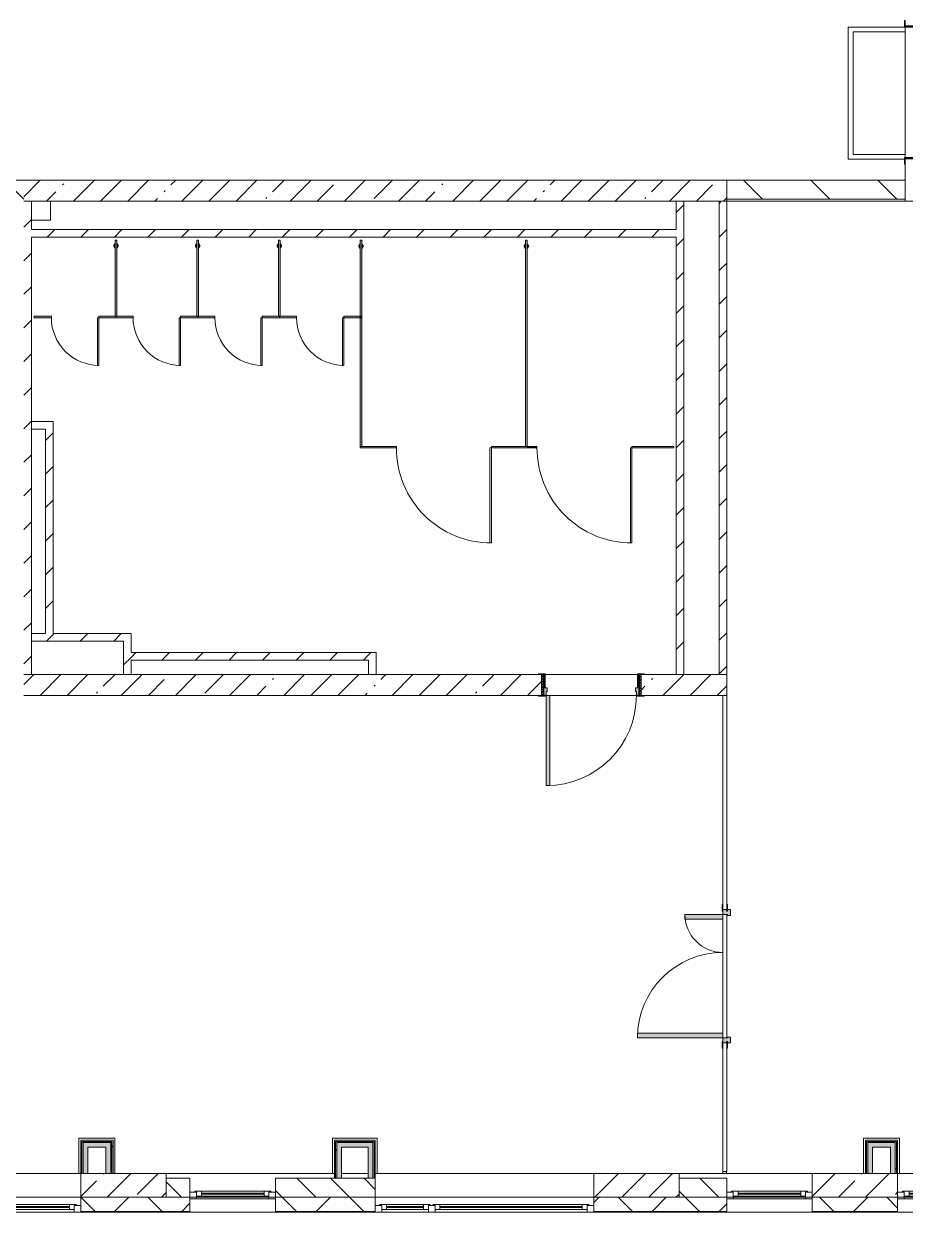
# Model space of a CAD drawing. Header units: millimetres. Extents: x -3238 to 193830, y -8553 to 29000.
# Drawn here: x 170887 to 180167, y -258 to 12246 of the extents above; entities that cross this region are included whole.
import ezdxf

# ---------------------------------------------------------------- set-up
doc = ezdxf.new("R2010")
doc.units = ezdxf.units.MM
for name, color, linetype, lineweight, true_color in [('A-DOOR-2', 7, 'Continuous', 5, 0xaaaaaa), ('A-DOOR-3', 7, 'Continuous', 5, 0xe2e2e2), ('A-DOOR-FRAM-2', 7, 'Continuous', 5, 0xe2e2e2), ('A-DOOR-FRAM-3', 7, 'Continuous', 5, 0xaaaaaa), ('A-FLOR-3', 7, 'Continuous', 5, 0xaaaaaa), ('A-GENM-6', 7, 'Continuous', 5, 0xe2ddcd), ('I-WALL-4', 7, 'Continuous', 5, 0xe7e7e7), ('I-WALL-5', 7, 'Continuous', 9, 0xe7e7e7)]:
    doc.layers.add(name, color=color, linetype=linetype, lineweight=lineweight, true_color=true_color)
for name, color, linetype, lineweight in [('A-DOOR-5', 7, 'Continuous', 5), ('A-GENM-5', 7, 'Continuous', 5), ('A-GLAZ-2', 7, 'Continuous', 5), ('A-WALL', 7, 'Continuous', 9), ('A-WALL-3', 7, 'Continuous', 5), ('I-WALL-6', 7, 'Continuous', 5), ('S-COLS-3', 7, 'Continuous', 5)]:
    doc.layers.add(name, color=color, linetype=linetype, lineweight=lineweight)
pattern_1 = [(45, (58957.15, 0), (-176.7767, 176.7767), [])]
pattern_2 = [(45, (58957.15, 0), (-285.1231, 285.1231), []), (45, (59242.27, 0), (-285.1231, 285.1231), [504.031, -100.806, 16.764, -84.042])]
pattern_3 = [(45, (58957.15, 0), (-530.33, 530.33), []), (135, (58957.15, 0), (-530.33, -530.33), [])]

# ---------------------------------------------------------------- blocks, each defined once
blk = doc.blocks.new('120_Окно_СКБ_1Ст - 120_Окно_СКБ_1Ст 900х2500_h_ с форточкой-22876038-2_3_1_птичка')
at = {"layer": 'A-GLAZ-2'}
for p, q in [((-450, -127), (-450, -57)), ((-450, -57), (-380, -57)), ((450, -57), (-450, -57)), ((-380, -57), (-380, -127)), ((380, -87), (-380, -87)), ((-380, -87), (-380, -127)), ((-330, -137), (-330, -87)), ((-330, -107), (330, -107)), ((330, -117), (-330, -117)), ((330, -137), (330, -87)), ((380, -127), (380, -57)), ((380, -57), (450, -57)), ((380, -127), (380, -87)), ((450, -57), (450, -127)), ((-380, -127), (-450, -127)), ((-450, -127), (-400, -127)), ((-380, -127), (-400, -127)), ((-400, -127), (-400, -137)), ((-400, -137), (400, -137)), ((400, -137), (-400, -137)), ((450, -127), (380, -127)), ((400, -127), (380, -127)), ((400, -127), (450, -127)), ((400, -137), (400, -127))]:
    blk.add_line(p, q, dxfattribs=at)
blk = doc.blocks.new('110_Дверь_СКБ_2Ст - Д-1_л_Лестничная клетка EIS60 2-32142534-2_3_1_птичка')
at = {"layer": 'A-DOOR-3'}
for points in [[(662, 110), (662, 1010), (612, 1010), (612, 110)], [(-588, 510), (-638, 510), (-638, 110), (-588, 110), (-588, 488)], [(712, 30), (698, 30), (698, -110), (712, -110), (712, -32)]]:
    blk.add_hatch(color=256, dxfattribs=at).paths.add_polyline_path(points)
h = blk.add_hatch(color=256, dxfattribs=at)
h.paths.add_polyline_path([(712, 110), (662, 110), (662, 60), (652, 60), (652, 30), (712, 30)])
h.paths.add_polyline_path([(-628, 30), (-628, 60), (-638, 60), (-638, 110), (-688, 110), (-688, 30)])
at = {"layer": 'A-DOOR-FRAM-2'}
for points in [[(-672, 110), (-672, 118), (-743, 118), (-743, 110)], [(-672, 30), (-688, 30), (-688, -110), (-672, -110)], [(768, 110), (768, 118), (698, 118), (698, 110)], [(-672, -110), (-743, -110), (-743, -118), (-672, -118)], [(768, -118), (768, -110), (698, -110), (698, -118)]]:
    blk.add_hatch(color=256, dxfattribs=at).paths.add_polyline_path(points)
at = {"layer": 'A-DOOR-2'}
for p, q in [((662, 1010), (612, 1010)), ((612, 1010), (612, 110)), ((662, 110), (662, 1010)), ((-638, 510), (-638, 110)), ((-588, 510), (-638, 510)), ((-588, 110), (-588, 510)), ((-638, 110), (-588, 110)), ((612, 110), (662, 110))]:
    blk.add_line(p, q, dxfattribs=at)
for centre, radius, start, end in [((662, 110), 900, 90, 180), ((-638, 110), 400, 360, 90)]:
    blk.add_arc(centre, radius, start, end, dxfattribs=at)
at = {"layer": 'A-DOOR-FRAM-3'}
for p, q in [((-672, 118), (-743, 118)), ((-743, 118), (-743, 110)), ((-743, 110), (-672, 110)), ((-638, 110), (-688, 110)), ((-688, 110), (-688, 30)), ((-688, 30), (-628, 30)), ((-672, 30), (-688, 30)), ((-688, 30), (-688, -110)), ((-672, 110), (-672, 118)), ((-672, -110), (-672, 30)), ((-638, 60), (-638, 110)), ((-628, 60), (-638, 60)), ((-628, 30), (-628, 60)), ((662, 60), (652, 60)), ((652, 60), (652, 30)), ((652, 30), (712, 30)), ((662, 110), (662, 60)), ((712, 110), (662, 110)), ((768, 118), (698, 118)), ((698, 118), (698, 110)), ((698, 110), (768, 110)), ((712, 30), (698, 30)), ((698, 30), (698, -110)), ((712, 30), (712, 110)), ((712, -110), (712, 30)), ((768, 110), (768, 118)), ((-672, -110), (-743, -110)), ((-743, -110), (-743, -118)), ((-743, -118), (-672, -118)), ((-688, -110), (-672, -110)), ((-672, -118), (-672, -110)), ((698, -110), (712, -110)), ((768, -110), (698, -110)), ((698, -110), (698, -118)), ((698, -118), (768, -118)), ((768, -118), (768, -110))]:
    blk.add_line(p, q, dxfattribs=at)
blk = doc.blocks.new('120_Окно_СКБ_2Ст_Фрамуга сверху - 120_Окно_СКБ_2Ст_2300х2500_h_ ДОО-22877051-2_3_1_птичка')
at = {"layer": 'A-GLAZ-2'}
for p, q in [((-1150, 13), (-1150, 83)), ((-1150, 83), (-1080, 83)), ((1150, 83), (-1150, 83)), ((-1080, 13), (-1150, 13)), ((-1150, 13), (-1100, 13)), ((-1080, 13), (-1100, 13)), ((-1100, 13), (-1100, 3)), ((-1100, 3), (540, 3)), ((540, 3), (-1100, 3)), ((-1080, 83), (-1080, 13)), ((-1080, 83), (1080, 83)), ((520, 53), (-1080, 53)), ((-1080, 53), (-1080, 13)), ((-1030, 3), (-1030, 53)), ((-1030, 33), (470, 33)), ((470, 23), (-1030, 23)), ((470, 3), (470, 53)), ((520, 13), (520, 83)), ((520, 83), (590, 83)), ((520, 13), (520, 53)), ((590, 13), (520, 13)), ((540, 13), (520, 13)), ((540, 13), (570, 13)), ((540, 13), (570, 13)), ((540, 3), (540, 13)), ((590, 13), (570, 13)), ((570, 13), (570, 3)), ((570, 3), (1100, 3)), ((1100, 3), (570, 3)), ((590, 83), (590, 13)), ((1080, 53), (590, 53)), ((590, 53), (590, 13)), ((640, 3), (640, 53)), ((640, 33), (1030, 33)), ((1030, 23), (640, 23)), ((1030, 3), (1030, 53)), ((1080, 13), (1080, 83)), ((1080, 83), (1150, 83)), ((1080, 13), (1080, 53)), ((1150, 13), (1080, 13)), ((1100, 13), (1080, 13)), ((1100, 13), (1150, 13)), ((1100, 3), (1100, 13)), ((1150, 83), (1150, 13))]:
    blk.add_line(p, q, dxfattribs=at)
blk = doc.blocks.new('120_Окно_СКБ_1Ст - 120_Окно_СКБ_1Ст 900х2500_h_ с форточкой-22876796-2_3_1_птичка')
at = {"layer": 'A-GLAZ-2'}
for p, q in [((-450, -127), (-450, -57)), ((-450, -57), (-380, -57)), ((450, -57), (-450, -57)), ((-380, -57), (-380, -127)), ((380, -87), (-380, -87)), ((-380, -87), (-380, -127)), ((-330, -137), (-330, -87)), ((-330, -107), (330, -107)), ((330, -117), (-330, -117)), ((330, -137), (330, -87)), ((380, -127), (380, -57)), ((380, -57), (450, -57)), ((380, -127), (380, -87)), ((450, -57), (450, -127)), ((-380, -127), (-450, -127)), ((-450, -127), (-400, -127)), ((-380, -127), (-400, -127)), ((-400, -127), (-400, -137)), ((-400, -137), (400, -137)), ((400, -137), (-400, -137)), ((450, -127), (380, -127)), ((400, -127), (380, -127)), ((400, -127), (450, -127)), ((400, -137), (400, -127))]:
    blk.add_line(p, q, dxfattribs=at)
blk = doc.blocks.new('110_Дверь_СКБ_1Ст_Внутренняя1 - Д-7а_л__950x2100h_Туалет-V185-2_3_1_птичка')
at = {"layer": 'A-DOOR-2'}
h = blk.add_hatch(dxfattribs=at)
h.set_pattern_fill('FP_196', color=256, style=0, pattern_type=2)
h.set_pattern_definition([(135, (1776.41, 174.685), (-14.14214, -14.14214), []), (225, (1776.41, 174.685), (14.14214, -14.14214), [])])
h.paths.add_polyline_path([(537.5, 110), (512.5, 110), (512.5, -110), (537.5, -110)])
at = {"layer": 'A-DOOR-3'}
h = blk.add_hatch(color=256, dxfattribs=at)
h.paths.add_polyline_path([(487.5, 110), (487.5, 70), (477.5, 70), (477.5, 30), (512.5, 30), (512.5, 110)])
h.paths.add_polyline_path([(-462.5, 110), (-487.5, 110), (-487.5, 30), (-452.5, 30), (-452.5, 70), (-462.5, 70)])
at = {"layer": 'A-DOOR-FRAM-2'}
for points in [[(447.5, 1060), (447.5, 110), (487.5, 110), (487.5, 1060)], [(-542.5, 118), (-542.5, 110), (-472.5, 110), (-472.5, 118)], [(-472.5, 30), (-487.5, 30), (-487.5, -110), (-472.5, -110)], [(567.5, 118), (497.5, 118), (497.5, 110), (567.5, 110)], [(512.5, 30), (497.5, 30), (497.5, -110), (512.5, -110)], [(-542.5, -110), (-542.5, -118), (-472.5, -118), (-472.5, -110)], [(567.5, -110), (497.5, -110), (497.5, -118), (567.5, -118)]]:
    blk.add_hatch(color=256, dxfattribs=at).paths.add_polyline_path(points)
at = {"layer": 'A-DOOR-FRAM-3'}
h = blk.add_hatch(dxfattribs=at)
h.set_pattern_fill('FP_197', color=256, style=0, pattern_type=2)
h.set_pattern_definition([(45, (-346.384, 174.685), (-14.1421, 14.1421), []), (135, (-346.384, 174.685), (-14.1421, -14.1421), [])])
h.paths.add_polyline_path([(-487.5, 110), (-512.5, 110), (-512.5, -110), (-487.5, -110)])
at = {"layer": 'A-DOOR-2'}
for p, q in [((487.5, 1060), (447.5, 1060)), ((447.5, 1060), (447.5, 110)), ((487.5, 110), (487.5, 1060)), ((447.5, 110), (487.5, 110))]:
    blk.add_line(p, q, dxfattribs=at)
blk.add_arc((487.5, 110), 950, 90, 180, dxfattribs=at)
at = {"layer": 'A-DOOR-FRAM-3'}
for p, q in [((-472.5, 118), (-542.5, 118)), ((-542.5, 118), (-542.5, 110)), ((-542.5, 110), (-472.5, 110)), ((-487.5, 110), (-512.5, 110)), ((-512.5, 110), (-512.5, -110)), ((-462.5, 110), (-487.5, 110)), ((-487.5, 110), (-487.5, 30)), ((-487.5, -110), (-487.5, 110)), ((-472.5, 110), (-487.5, 110)), ((-487.5, 110), (-487.5, 109)), ((-487.5, 109), (-472.5, 109)), ((-487.5, 30), (-452.5, 30)), ((-472.5, 30), (-487.5, 30)), ((-487.5, 30), (-487.5, -110)), ((-472.5, 110), (-472.5, 118)), ((-472.5, 109), (-472.5, 110)), ((-472.5, -110), (-472.5, 30)), ((-462.5, 70), (-462.5, 110)), ((-452.5, 70), (-462.5, 70)), ((-452.5, 30), (-452.5, 70)), ((487.5, 70), (477.5, 70)), ((477.5, 70), (477.5, 30)), ((477.5, 30), (512.5, 30)), ((487.5, 110), (487.5, 70)), ((512.5, 110), (487.5, 110)), ((567.5, 118), (497.5, 118)), ((497.5, 118), (497.5, 110)), ((512.5, 110), (497.5, 110)), ((497.5, 110), (497.5, 109)), ((497.5, 110), (567.5, 110)), ((497.5, 109), (512.5, 109)), ((512.5, 30), (497.5, 30)), ((497.5, 30), (497.5, -110)), ((512.5, 30), (512.5, 110)), ((537.5, 110), (512.5, 110)), ((512.5, 110), (512.5, -110)), ((512.5, 109), (512.5, 110)), ((512.5, -110), (512.5, 30)), ((537.5, -110), (537.5, 110)), ((567.5, 110), (567.5, 118)), ((-472.5, -110), (-542.5, -110)), ((-542.5, -110), (-542.5, -118)), ((-542.5, -118), (-472.5, -118)), ((-512.5, -110), (-487.5, -110)), ((-487.5, -110), (-472.5, -110)), ((-472.5, -118), (-472.5, -110)), ((497.5, -110), (512.5, -110)), ((567.5, -110), (497.5, -110)), ((497.5, -110), (497.5, -118)), ((497.5, -118), (567.5, -118)), ((512.5, -110), (537.5, -110)), ((567.5, -118), (567.5, -110))]:
    blk.add_line(p, q, dxfattribs=at)
blk = doc.blocks.new('131_Сантехническая перегородка_Дверь 5 - СД-1-V269-2_3_1_птичка')
at = {"layer": 'A-GENM-6'}
for points in [[(70, 8), (70, -8), (250, -8), (250, 8)], [(750, 8), (750, -8), (930, -8), (930, 8)]]:
    blk.add_hatch(color=256, dxfattribs=at).paths.add_polyline_path(points)
at = {"layer": 'A-DOOR-5'}
for p, q in [((266, 508), (250, 508)), ((250, 8), (250, 508)), ((266, 8), (266, 508)), ((266, 8), (250, 8))]:
    blk.add_line(p, q, dxfattribs=at)
blk.add_arc((250, 8), 500, 360, 90, dxfattribs=at)
at = {"layer": 'A-GENM-5'}
for p, q in [((250, 8), (70, 8)), ((70, 8), (70, -8)), ((250, -8), (250, 8)), ((930, 8), (750, 8)), ((750, 8), (750, -8)), ((930, -8), (930, 8)), ((70, -8), (250, -8)), ((750, -8), (930, -8))]:
    blk.add_line(p, q, dxfattribs=at)
blk = doc.blocks.new('131_Сантехническая перегородка 6 - СП-1-V267-2_3_1_птичка')
at = {"layer": 'A-GENM-6'}
blk.add_hatch(color=256, dxfattribs=at).paths.add_polyline_path([(800, 8), (0, 8), (0, -8), (800, -8)])
at = {"layer": 'A-GENM-5'}
for p, q in [((800, 8), (0, 8)), ((0, 8), (0, -8)), ((800, -8), (800, 8)), ((0, -8), (800, -8))]:
    blk.add_line(p, q, dxfattribs=at)
at = {"layer": 'A-GENM-5', "flags": 128}
for points in [[(71, 8), (71, 9), (71, 9), (70, 9), (70, 10), (70, 10), (69, 11), (69, 11), (68, 12), (68, 12), (67, 12), (67, 13), (66, 13), (66, 13), (65, 14), (65, 14), (64, 14), (64, 14), (63, 14), (62, 15), (62, 15), (61, 15), (61, 15), (60, 15), (59, 15), (59, 15), (58, 15), (58, 15), (57, 15), (56, 15), (56, 15), (55, 15), (55, 15), (54, 14), (54, 14), (53, 14), (52, 14), (52, 13), (51, 13), (51, 13), (50, 13), (50, 12), (49, 12), (49, 11), (48, 11), (48, 11), (48, 10), (47, 10), (47, 9), (46, 9), (46, 8), (46, 8)], [(46, -8), (46, -9), (47, -9), (47, -9), (47, -10), (48, -10), (48, -11), (49, -11), (49, -12), (50, -12), (50, -12), (51, -13), (51, -13), (52, -13), (52, -14), (53, -14), (53, -14), (54, -14), (54, -14), (55, -15), (56, -15), (56, -15), (57, -15), (57, -15), (58, -15), (59, -15), (59, -15), (60, -15), (60, -15), (61, -15), (62, -15), (62, -15), (63, -15), (63, -14), (64, -14), (64, -14), (65, -14), (66, -13), (66, -13), (67, -13), (67, -13), (68, -12), (68, -12), (69, -11), (69, -11), (69, -11), (70, -10), (70, -10), (71, -9), (71, -9), (71, -8), (71, -8)]]:
    blk.add_lwpolyline(points, dxfattribs=at)
at = {"layer": 'A-GENM-5'}
for radius, start, end in [(24.6, 19.9113, 160.0887), (17.6, 45, 135), (17.6, 45, 135), (15.1, 45, 135), (24.6, 199.9113, 340.0887), (17.6, 225, 315), (17.6, 225, 315), (15.1, 225, 315)]:
    blk.add_arc((59, 0), radius, start, end, dxfattribs=at)
blk = doc.blocks.new('131_Сантехническая перегородка 7 - СП-1-V266-2_3_1_птичка')
at = {"layer": 'A-GENM-6'}
blk.add_hatch(color=256, dxfattribs=at).paths.add_polyline_path([(2166, 8), (-4, 8), (-4, -8), (2166, -8)])
at = {"layer": 'A-GENM-5'}
for p, q in [((2166, 8), (-4, 8)), ((-4, 8), (-4, -8)), ((2166, -8), (2166, 8)), ((-4, -8), (2166, -8))]:
    blk.add_line(p, q, dxfattribs=at)
at = {"layer": 'A-GENM-5', "flags": 128}
for points in [[(71, 8), (71, 9), (71, 9), (70, 9), (70, 10), (70, 10), (69, 11), (69, 11), (68, 12), (68, 12), (67, 12), (67, 13), (66, 13), (66, 13), (65, 14), (65, 14), (64, 14), (64, 14), (63, 14), (62, 15), (62, 15), (61, 15), (61, 15), (60, 15), (59, 15), (59, 15), (58, 15), (58, 15), (57, 15), (56, 15), (56, 15), (55, 15), (55, 15), (54, 14), (54, 14), (53, 14), (52, 14), (52, 13), (51, 13), (51, 13), (50, 13), (50, 12), (49, 12), (49, 11), (48, 11), (48, 11), (48, 10), (47, 10), (47, 9), (46, 9), (46, 8), (46, 8)], [(46, -8), (46, -9), (47, -9), (47, -9), (47, -10), (48, -10), (48, -11), (49, -11), (49, -12), (50, -12), (50, -12), (51, -13), (51, -13), (52, -13), (52, -14), (53, -14), (53, -14), (54, -14), (54, -14), (55, -15), (56, -15), (56, -15), (57, -15), (57, -15), (58, -15), (59, -15), (59, -15), (60, -15), (60, -15), (61, -15), (62, -15), (62, -15), (63, -15), (63, -14), (64, -14), (64, -14), (65, -14), (66, -13), (66, -13), (67, -13), (67, -13), (68, -12), (68, -12), (69, -11), (69, -11), (69, -11), (70, -10), (70, -10), (71, -9), (71, -9), (71, -8), (71, -8)]]:
    blk.add_lwpolyline(points, dxfattribs=at)
at = {"layer": 'A-GENM-5'}
for radius, start, end in [(24.6, 19.9113, 160.0887), (17.6, 45, 135), (17.6, 45, 135), (15.1, 45, 135), (24.6, 199.9113, 340.0887), (17.6, 225, 315), (17.6, 225, 315), (15.1, 225, 315)]:
    blk.add_arc((59, 0), radius, start, end, dxfattribs=at)
blk = doc.blocks.new('131_Сантехническая перегородка_Дверь МГН - СД-1-V268-2_3_1_птичка')
at = {"layer": 'A-GENM-6'}
for points in [[(-370, 8), (-370, -8), (10, -8), (10, 8)], [(1010, 8), (1010, -8), (1390, -8), (1390, 8), (1276, 8)]]:
    blk.add_hatch(color=256, dxfattribs=at).paths.add_polyline_path(points)
at = {"layer": 'A-DOOR-5'}
for p, q in [((10, 1008), (26, 1008)), ((10, 8), (10, 1008)), ((26, 8), (26, 1008)), ((10, 8), (26, 8))]:
    blk.add_line(p, q, dxfattribs=at)
blk.add_arc((10, 8), 1000, 360, 90, dxfattribs=at)
at = {"layer": 'A-GENM-5'}
for p, q in [((10, 8), (-370, 8)), ((-370, 8), (-370, -8)), ((10, -8), (10, 8)), ((1390, 8), (1010, 8)), ((1010, 8), (1010, -8)), ((1390, -8), (1390, 8)), ((-370, -8), (10, -8)), ((1010, -8), (1390, -8))]:
    blk.add_line(p, q, dxfattribs=at)
blk = doc.blocks.new('131_Сантехническая перегородка_Дверь МГН 2 - СД-1-V270-2_3_1_птичка')
at = {"layer": 'A-GENM-6'}
for points in [[(-430, 8), (-430, -8), (10, -8), (10, 8)], [(1010, 8), (1010, -8), (1110, -8), (1110, 8)]]:
    blk.add_hatch(color=256, dxfattribs=at).paths.add_polyline_path(points)
at = {"layer": 'A-DOOR-5'}
for p, q in [((10, 1008), (26, 1008)), ((10, 8), (10, 1008)), ((26, 8), (26, 1008)), ((10, 8), (26, 8))]:
    blk.add_line(p, q, dxfattribs=at)
blk.add_arc((10, 8), 1000, 360, 90, dxfattribs=at)
at = {"layer": 'A-GENM-5'}
for p, q in [((10, 8), (-430, 8)), ((-430, 8), (-430, -8)), ((10, -8), (10, 8)), ((1110, 8), (1010, 8)), ((1010, 8), (1010, -8)), ((1110, -8), (1110, 8)), ((-430, -8), (10, -8)), ((1010, -8), (1110, -8))]:
    blk.add_line(p, q, dxfattribs=at)
blk = doc.blocks.new('110_Дверь_СКБ_2Ст - Д-5_п__в составе перегородки _не входит в спец__-32680317-2_3_1_птичка')
at = {"layer": 'A-DOOR-3'}
h = blk.add_hatch(color=256, dxfattribs=at)
h.paths.add_polyline_path([(712, -20), (712, 60), (652, 60), (652, 30), (662, 30), (662, -20)])
h.paths.add_polyline_path([(-628, 30), (-628, 60), (-688, 60), (-688, -20), (-638, -20), (-638, 30)])
for points in [[(-588, -420), (-588, -20), (-638, -20), (-638, -420)], [(662, -920), (662, -20), (612, -20), (612, -920)]]:
    blk.add_hatch(color=256, dxfattribs=at).paths.add_polyline_path(points)
at = {"layer": 'A-DOOR-FRAM-2'}
for points in [[(-672, 28), (-743, 28), (-743, 20), (-672, 20)], [(768, 28), (698, 28), (698, 20), (768, 20)], [(-672, -20), (-743, -20), (-743, -28), (-672, -28)], [(768, -20), (698, -20), (698, -28), (768, -28)]]:
    blk.add_hatch(color=256, dxfattribs=at).paths.add_polyline_path(points)
at = {"layer": 'A-DOOR-2'}
for p, q in [((-638, -20), (-588, -20)), ((-638, -420), (-638, -20)), ((-588, -20), (-588, -420)), ((612, -20), (662, -20)), ((612, -920), (612, -20)), ((662, -20), (662, -920)), ((-588, -420), (-638, -420)), ((662, -920), (612, -920))]:
    blk.add_line(p, q, dxfattribs=at)
for centre, radius, start, end in [((-638, -20), 400, 270, 0), ((662, -20), 900, 180, 270)]:
    blk.add_arc(centre, radius, start, end, dxfattribs=at)
at = {"layer": 'A-DOOR-FRAM-3'}
for p, q in [((-743, 28), (-672, 28)), ((-743, 20), (-743, 28)), ((-672, 20), (-743, 20)), ((-688, 60), (-628, 60)), ((-688, -20), (-688, 60)), ((-688, 20), (-672, 20)), ((-688, 19), (-688, 20)), ((-672, 19), (-688, 19)), ((-672, 28), (-672, 20)), ((-672, 20), (-672, 19)), ((-638, 30), (-638, -20)), ((-628, 30), (-638, 30)), ((-628, 60), (-628, 30)), ((652, 60), (712, 60)), ((652, 30), (652, 60)), ((662, 30), (652, 30)), ((662, -20), (662, 30)), ((698, 20), (698, 28)), ((698, 28), (768, 28)), ((698, 19), (698, 20)), ((698, 20), (712, 20)), ((768, 20), (698, 20)), ((712, 19), (698, 19)), ((712, 60), (712, -20)), ((712, 20), (712, 19)), ((768, 28), (768, 20)), ((-743, -20), (-672, -20)), ((-743, -28), (-743, -20)), ((-672, -28), (-743, -28)), ((-638, -20), (-688, -20)), ((-672, -20), (-672, -28)), ((712, -20), (662, -20)), ((698, -28), (698, -20)), ((698, -20), (768, -20)), ((768, -28), (698, -28)), ((768, -20), (768, -28))]:
    blk.add_line(p, q, dxfattribs=at)

msp = doc.modelspace()

# ---------------------------------------------------------------- hatches: boundary and pattern name
at = {"layer": 'A-WALL-3'}
h = msp.add_hatch(dxfattribs=at)
h.set_pattern_fill('FP_161', color=256, style=0, pattern_type=2)
h.set_pattern_definition([(135, (58957.15, 0), (-176.7767, -176.7767), [])])
h.paths.add_polyline_path([(181787.2, -100), (181787.2, 100), (180987.2, 100), (180987.2, -100)])
h.paths.add_polyline_path([(168794.2, -100), (169187.2, -100), (169187.2, 100), (167887.2, 100), (167887.2, -100), (168273.7, -100)])
h.paths.add_polyline_path([(178163, -100), (178287.2, -100), (178287.2, 100), (177787.2, 100), (177787.2, -100)])
h.paths.add_polyline_path([(172387.2, -100), (172637.2, -100), (172637.2, 100), (172387.2, 100)])
h.paths.add_polyline_path([(174519.6, -100), (174587.2, -100), (174587.2, 100), (173537.2, 100), (173537.2, -100)])
h.paths.add_polyline_path([(153737.2, -100), (153737.2, 100), (153487.2, 100), (153487.2, -100), (153699.9, -100)])
h.paths.add_polyline_path([(160687.2, -100), (160687.2, 100), (159787.2, 100), (159787.2, -100), (159945.8, -100)])
h.paths.add_polyline_path([(154637.2, -100), (157987.2, -100), (157987.2, 100), (154637.2, 100)])
h.paths.add_polyline_path([(163068.8, -100), (163787.2, -100), (163787.2, 100), (162737.2, 100), (162737.2, -100)])
h.paths.add_polyline_path([(161837.2, -100), (161837.2, 100), (161587.2, 100), (161587.2, -100)])
h.paths.add_polyline_path([(151618, -100), (151687.2, -100), (151687.2, 100), (150887.2, 100), (150887.2, -100), (151097.5, -100)])
h = msp.add_hatch(dxfattribs=at)
h.set_pattern_fill('FP_151', color=256, style=0, pattern_type=2)
h.set_pattern_definition([(45, (58957.15, 0), (-353.5534, 353.5534), []), (135, (58957.15, 0), (-353.5534, -353.5534), [])])
h.paths.add_polyline_path([(180987.2, -250), (181787.2, -250), (181787.2, -100), (180987.2, -100)])
h.paths.add_polyline_path([(180087.2, -250), (180087.2, -100), (179187.2, -100), (179187.2, -250), (179724.5, -250)])
h.paths.add_polyline_path([(183888.4, -250), (184037.2, -250), (184037.2, -100), (182687.2, -100), (182687.2, -250), (182847.4, -250)])
h.paths.add_polyline_path([(172437.6, -250), (172637.2, -250), (172637.2, -100), (171487.2, -100), (171487.2, -250), (171917.1, -250)])
h.paths.add_polyline_path([(168273.7, -250), (169187.2, -250), (169187.2, -100), (167887.2, -100), (167887.2, -250)])
h.paths.add_polyline_path([(166987.2, -250), (166987.2, -100), (166087.2, -100), (166087.2, -250), (166191.7, -250)])
h.paths.add_polyline_path([(173537.2, -250), (174587.2, -250), (174587.2, -100), (173537.2, -100)])
h.paths.add_polyline_path([(178287.2, -250), (178287.2, -100), (176887.2, -100), (176887.2, -250), (178163, -250)])
h.paths.add_polyline_path([(153737.2, -250), (153737.2, -100), (152587.2, -100), (152587.2, -250), (153699.9, -250)])
h.paths.add_polyline_path([(163068.8, -250), (163787.2, -250), (163787.2, -100), (162737.2, -100), (162737.2, -250)])
h.paths.add_polyline_path([(154740.9, -250), (158887.2, -250), (158887.2, -100), (154637.2, -100), (154637.2, -250)])
h.paths.add_polyline_path([(161837.2, -250), (161837.2, -100), (159787.2, -100), (159787.2, -250), (160986.8, -250)])
h.paths.add_polyline_path([(151618, -250), (151687.2, -250), (151687.2, -100), (150887.2, -100), (150887.2, -250), (151097.5, -250)])
h.paths.add_polyline_path([(148495, -250), (149987.2, -250), (149987.2, -100), (148167.2, -100), (148167.2, -250)])
at = {"layer": 'I-WALL-4'}
for points in [[(171512.2, 150), (171562.2, 150), (171562.2, 475), (171512.2, 475), (171512.2, 317.6)], [(171752.2, 425), (171802.2, 425), (171802.2, 475), (171562.2, 475), (171562.2, 425)], [(171802.2, 150), (171802.2, 425), (171752.2, 425), (171752.2, 150)], [(174182.2, 100), (174232.2, 100), (174232.2, 475), (174182.2, 475), (174182.2, 317.6)], [(174562.2, 425), (174562.2, 475), (174232.2, 475), (174232.2, 425), (174519.6, 425)], [(174562.2, 100), (174562.2, 425), (174512.2, 425), (174512.2, 100), (174519.6, 100)]]:
    msp.add_hatch(color=256, dxfattribs=at).paths.add_polyline_path(points)
at = {"layer": 'I-WALL-5'}
for points in [[(180012.2, 425), (180012.2, 475), (179772.2, 475), (179772.2, 425), (179822.2, 425)], [(179822.2, 150), (179822.2, 425), (179772.2, 425), (179772.2, 150)], [(180012.2, 150), (180062.2, 150), (180062.2, 475), (180012.2, 475), (180012.2, 317.6)]]:
    msp.add_hatch(color=256, dxfattribs=at).paths.add_polyline_path(points)
at = {"layer": 'I-WALL-6'}
h = msp.add_hatch(dxfattribs=at)
h.set_pattern_fill('FP_162', color=256, style=0, pattern_type=2)
h.set_pattern_definition([(135, (58957.15, 0), (-353.5534, -353.5534), [])])
h.paths.add_polyline_path([(178287.2, 10400), (180167.2, 10400), (180167.2, 10600), (178287.2, 10600)])
h.paths.add_polyline_path([(166607.2, 10400), (166662.2, 10400), (166662.2, 10600), (166307.2, 10600), (166307.2, 10400)])
h.paths.add_polyline_path([(168707.2, 10400), (169187.2, 10400), (169187.2, 10600), (168062.2, 10600), (168062.2, 10400), (168627.2, 10400)])
h.paths.add_polyline_path([(170355.6, 10400), (170887.2, 10400), (170887.2, 10600), (170137.2, 10600), (170137.2, 10400), (170167.2, 10400)])
h = msp.add_hatch(dxfattribs=at)
h.set_pattern_fill('FP_159', color=256, style=0, pattern_type=2)
h.set_pattern_definition(pattern_2)
h.paths.add_polyline_path([(178207.2, 10380), (178287.2, 10380), (178287.2, 10600), (170887.2, 10600), (170887.2, 10380), (177642.5, 10380)])
h = msp.add_hatch(dxfattribs=at)
h.set_pattern_fill('FP_163', color=256, style=0, pattern_type=2)
h.set_pattern_definition(pattern_1)
h.paths.add_polyline_path([(170967.2, 5400), (170967.2, 10380), (170887.2, 10376.9), (170887.2, 5400)])
h = msp.add_hatch(dxfattribs=at)
h.set_pattern_fill('FP_163', color=256, style=0, pattern_type=2)
h.set_pattern_definition(pattern_1)
h.paths.add_polyline_path([(177757.2, 5400), (177837.2, 5400), (177837.2, 10380), (177757.2, 10376.9), (177757.2, 5643.1)])
h = msp.add_hatch(dxfattribs=at)
h.set_pattern_fill('FP_163', color=256, style=0, pattern_type=2)
h.set_pattern_definition(pattern_1)
h.paths.add_polyline_path([(178287.2, 5400), (178287.2, 10380), (178207.2, 10376.9), (178207.2, 5400)])
h = msp.add_hatch(dxfattribs=at)
h.set_pattern_fill('FP_163', color=256, style=0, pattern_type=2)
h.set_pattern_definition(pattern_1)
h.paths.add_polyline_path([(173478.6, 10000), (177757.2, 10000), (177757.2, 10080), (170967.2, 10080), (170967.2, 10000), (171396.6, 10000)])
h = msp.add_hatch(dxfattribs=at)
h.set_pattern_fill('FP_163', color=256, style=0, pattern_type=2)
h.set_pattern_definition(pattern_1)
h.paths.add_polyline_path([(171197.2, 5830), (171197.2, 7980), (171117.2, 7980), (171117.2, 5830)])
h = msp.add_hatch(dxfattribs=at)
h.set_pattern_fill('FP_163', color=256, style=0, pattern_type=2)
h.set_pattern_definition(pattern_1)
h.paths.add_polyline_path([(169207.2, 6620), (169237.2, 6620), (169237.2, 6700), (168707.2, 6700), (168707.2, 6620)])
h.paths.add_polyline_path([(170355.6, 6620), (170887.2, 6620), (170887.2, 6700), (170187.2, 6700), (170187.2, 6620), (170217.2, 6620)])
h = msp.add_hatch(dxfattribs=at)
h.set_pattern_fill('FP_163', color=256, style=0, pattern_type=2)
h.set_pattern_definition(pattern_1)
h.paths.add_polyline_path([(171937.2, 5750), (171937.2, 5830), (170967.2, 5830), (170967.2, 5750), (171396.6, 5750)])
h = msp.add_hatch(dxfattribs=at)
h.set_pattern_fill('FP_163', color=256, style=0, pattern_type=2)
h.set_pattern_definition(pattern_1)
h.paths.add_polyline_path([(172017.2, 5400), (172017.2, 5830), (171937.2, 5830), (171937.2, 5400)])
h = msp.add_hatch(dxfattribs=at)
h.set_pattern_fill('FP_163', color=256, style=0, pattern_type=2)
h.set_pattern_definition(pattern_1)
h.paths.add_polyline_path([(174517.2, 5550), (174517.2, 5630), (172017.2, 5630), (172017.2, 5550), (173478.6, 5550)])
h = msp.add_hatch(dxfattribs=at)
h.set_pattern_fill('FP_163', color=256, style=0, pattern_type=2)
h.set_pattern_definition(pattern_1)
h.paths.add_polyline_path([(174597.2, 5400), (174597.2, 5630), (174517.2, 5630), (174517.2, 5400)])
h = msp.add_hatch(dxfattribs=at)
h.set_pattern_fill('FP_159', color=256, style=0, pattern_type=2)
h.set_pattern_definition(pattern_2)
h.paths.add_polyline_path([(178287.2, 5180), (178287.2, 5400), (177387.2, 5400), (177387.2, 5180), (178247.2, 5180)])
h.paths.add_polyline_path([(170887.2, 5180), (176337.2, 5180), (176337.2, 5400), (170887.2, 5400)])
h = msp.add_hatch(dxfattribs=at)
h.set_pattern_fill('FP_255', color=256, style=0, pattern_type=2)
h.set_pattern_definition(pattern_3)
h.paths.add_polyline_path([(171814.7, 150), (171814.7, 475), (171802.2, 475), (171802.2, 150)])
h = msp.add_hatch(dxfattribs=at)
h.set_pattern_fill('FP_255', color=256, style=0, pattern_type=2)
h.set_pattern_definition(pattern_3)
h.paths.add_polyline_path([(171827.2, 150), (171827.2, 487.5), (171814.7, 487.5), (171814.7, 150)])
h = msp.add_hatch(dxfattribs=at)
h.set_pattern_fill('FP_255', color=256, style=0, pattern_type=2)
h.set_pattern_definition(pattern_3)
h.paths.add_polyline_path([(174157.2, 100), (174169.7, 100), (174169.7, 500), (174157.2, 500), (174157.2, 317.6)])
h = msp.add_hatch(dxfattribs=at)
h.set_pattern_fill('FP_255', color=256, style=0, pattern_type=2)
h.set_pattern_definition(pattern_3)
h.paths.add_polyline_path([(174169.7, 100), (174182.2, 100), (174182.2, 487.5), (174169.7, 487.5), (174169.7, 317.6)])
h = msp.add_hatch(dxfattribs=at)
h.set_pattern_fill('FP_255', color=256, style=0, pattern_type=2)
h.set_pattern_definition(pattern_3)
h.paths.add_polyline_path([(180062.2, 150), (180074.7, 150), (180074.7, 487.5), (180062.2, 487.5), (180062.2, 317.6)])
h = msp.add_hatch(dxfattribs=at)
h.set_pattern_fill('FP_255', color=256, style=0, pattern_type=2)
h.set_pattern_definition(pattern_3)
h.paths.add_polyline_path([(180074.7, 150), (180087.2, 150), (180087.2, 500), (180074.7, 500), (180074.7, 317.6)])
at = {"layer": 'S-COLS-3'}
h = msp.add_hatch(dxfattribs=at)
h.set_pattern_fill('FP_159', color=256, style=0, pattern_type=2)
h.set_pattern_definition(pattern_2)
h.paths.add_polyline_path([(172387.2, -100), (172387.2, 150), (171487.2, 150), (171487.2, -100), (171917.1, -100)])
h = msp.add_hatch(dxfattribs=at)
h.set_pattern_fill('FP_159', color=256, style=0, pattern_type=2)
h.set_pattern_definition(pattern_2)
h.paths.add_polyline_path([(177787.2, -100), (177787.2, 150), (176887.2, 150), (176887.2, -100), (177642.5, -100)])
h = msp.add_hatch(dxfattribs=at)
h.set_pattern_fill('FP_159', color=256, style=0, pattern_type=2)
h.set_pattern_definition(pattern_2)
h.paths.add_polyline_path([(179187.2, -100), (180087.2, -100), (180087.2, 150), (179187.2, 150)])

# ---------------------------------------------------------------- linework, layer by layer
at = {"layer": 'A-FLOR-3'}
for p, q in [((179567.2, 12211.1), (179567.2, 10821.8)), ((180159.2, 12211.1), (179567.2, 12211.1)), ((179617.2, 10871.8), (179617.2, 12161.1)), ((179617.2, 12161.1), (180167.2, 12161.1)), ((180167.2, 12161.1), (180167.2, 12210)), ((179567.2, 10821.8), (180159.2, 10821.8)), ((180167.2, 10871.8), (179617.2, 10871.8)), ((180167.2, 10840), (180167.2, 10871.8)), ((171167.2, 10380), (171167.2, 10180)), ((180167.2, 10380), (178287.2, 10380)), ((171167.2, 10180), (170967.2, 10180)), ((171466.2, 150), (171466.2, 521)), ((171466.2, 521), (171846.2, 521)), ((171846.2, 521), (171846.2, 150)), ((174137.2, 150), (174137.2, 520)), ((174137.2, 520), (174608.2, 520)), ((174608.2, 520), (174608.2, 150)), ((179726.2, 150), (179726.2, 521)), ((179726.2, 521), (180106.2, 521)), ((180106.2, 521), (180106.2, 150)), ((178247.2, 150), (178247.2, 170)), ((178286.2, 170), (178286.2, 150))]:
    msp.add_line(p, q, dxfattribs=at)
at = {"layer": 'A-WALL'}
for p, q in [((178287.2, 10600), (178287.2, 10400)), ((180167.2, 10400), (180167.2, 10600)), ((170967.2, 10380), (170887.2, 10380)), ((178287.2, 10380), (178207.2, 10380)), ((170887.2, 5400), (170967.2, 5400)), ((177757.2, 5400), (177837.2, 5400)), ((178287.2, 5400), (178207.2, 5400)), ((178287.2, 5180), (178247.2, 5180)), ((171499.7, 487.5), (171499.7, 150)), ((171814.7, 487.5), (171499.7, 487.5)), ((171512.2, 475), (171512.2, 150)), ((171802.2, 475), (171512.2, 475)), ((171802.2, 150), (171802.2, 475)), ((171814.7, 150), (171814.7, 487.5)), ((174169.7, 487.5), (174169.7, 100)), ((174574.7, 487.5), (174169.7, 487.5)), ((174182.2, 475), (174182.2, 100)), ((174562.2, 475), (174182.2, 475)), ((174562.2, 100), (174562.2, 475)), ((174574.7, 100), (174574.7, 487.5)), ((179759.7, 487.5), (180074.7, 487.5)), ((179759.7, 150), (179759.7, 487.5)), ((179772.2, 475), (180062.2, 475)), ((179772.2, 150), (179772.2, 475)), ((180062.2, 475), (180062.2, 150)), ((180074.7, 487.5), (180074.7, 150)), ((172387.2, -100), (172637.2, -100)), ((172637.2, -100), (172387.2, -100)), ((173537.2, -100), (174587.2, -100)), ((174587.2, -100), (173537.2, -100)), ((177787.2, -100), (178287.2, -100)), ((178287.2, -100), (177787.2, -100)), ((171487.2, -250), (172637.2, -250)), ((173537.2, -250), (174587.2, -250)), ((176887.2, -250), (178287.2, -250)), ((179187.2, -250), (180087.2, -250)), ((171487.2, -253), (172637.2, -253)), ((173537.2, -253), (174587.2, -253)), ((176887.2, -253), (178287.2, -253)), ((179187.2, -253), (180087.2, -253))]:
    msp.add_line(p, q, dxfattribs=at)
at = {"layer": 'A-WALL-3'}
for p, q in [((172637.2, 100), (172387.2, 100)), ((172387.2, 100), (172387.2, -100)), ((172637.2, -258), (172637.2, 100)), ((174512.2, 100), (173537.2, 100)), ((173537.2, 100), (173537.2, -258)), ((174587.2, -258), (174587.2, 100)), ((178287.2, 100), (177787.2, 100)), ((177787.2, 100), (177787.2, -100)), ((178287.2, -258), (178287.2, 100)), ((171487.2, -100), (171487.2, -258)), ((171487.2, -100), (172387.2, -100)), ((172637.2, -100), (173537.2, -100)), ((176887.2, -100), (176887.2, -258)), ((176887.2, -100), (177787.2, -100)), ((180087.2, -100), (179187.2, -100)), ((179187.2, -100), (179187.2, -258)), ((180087.2, -258), (180087.2, -100)), ((178287.2, -258), (166087.2, -258)), ((178287.2, -258), (184195.2, -258))]:
    msp.add_line(p, q, dxfattribs=at)
at = {"layer": 'I-WALL-6'}
for p, q in [((180167.2, 10871.8), (180167.2, 12161.1)), ((180167.2, 10770), (180167.2, 10600)), ((180167.2, 10600), (170167.2, 10600)), ((170967.2, 10080), (170967.2, 10380)), ((170967.2, 10380), (178207.2, 10380)), ((177757.2, 10380), (177757.2, 10080)), ((177837.2, 5400), (177837.2, 10380)), ((178207.2, 10380), (178207.2, 5400)), ((178287.2, 10400), (180167.2, 10400)), ((178287.2, 5400), (178287.2, 10400)), ((180167.2, 10400), (180167.2, 10380)), ((180167.2, 10380), (181907.2, 10380)), ((177757.2, 10080), (170967.2, 10080)), ((170967.2, 5400), (170967.2, 10000)), ((170967.2, 10000), (177757.2, 10000)), ((177757.2, 10000), (177757.2, 5400)), ((171197.2, 8060), (170967.2, 8060)), ((171197.2, 5830), (171197.2, 8060)), ((170967.2, 7980), (171117.2, 7980)), ((171117.2, 7980), (171117.2, 5830)), ((171117.2, 5830), (170967.2, 5830)), ((172017.2, 5830), (171197.2, 5830)), ((172017.2, 5630), (172017.2, 5830)), ((170967.2, 5750), (171937.2, 5750)), ((171937.2, 5750), (171937.2, 5400)), ((174597.2, 5630), (172017.2, 5630)), ((174597.2, 5400), (174597.2, 5630)), ((172017.2, 5550), (174517.2, 5550)), ((172017.2, 5400), (172017.2, 5550)), ((174517.2, 5550), (174517.2, 5400)), ((176307.2, 5400), (170967.2, 5400)), ((176377.2, 5400), (177347.2, 5400)), ((177757.2, 5400), (177417.2, 5400)), ((178207.2, 5400), (177837.2, 5400)), ((178287.2, 2980), (178287.2, 5400)), ((170887.2, 5180), (176307.2, 5180)), ((177337.2, 5180), (176427.2, 5180)), ((177417.2, 5180), (178247.2, 5180)), ((178247.2, 5180), (178247.2, 2980)), ((178247.2, 1625), (178247.2, 2825)), ((178287.2, 2875), (178287.2, 1575)), ((178247.2, 1470), (178247.2, 170)), ((178287.2, 170), (178287.2, 1470)), ((171487.2, 500), (171487.2, 150)), ((171827.2, 500), (171487.2, 500)), ((171562.2, 150), (171562.2, 425)), ((171562.2, 425), (171752.2, 425)), ((171752.2, 425), (171752.2, 150)), ((171827.2, 150), (171827.2, 500)), ((174157.2, 500), (174157.2, 100)), ((174587.2, 500), (174157.2, 500)), ((174232.2, 100), (174232.2, 425)), ((174232.2, 425), (174512.2, 425)), ((174512.2, 425), (174512.2, 100)), ((174587.2, 100), (174587.2, 500)), ((180087.2, 500), (179747.2, 500)), ((179747.2, 500), (179747.2, 150)), ((179822.2, 425), (180012.2, 425)), ((179822.2, 150), (179822.2, 425)), ((180012.2, 425), (180012.2, 150)), ((180087.2, 150), (180087.2, 500)), ((168707.2, 150), (171487.2, 150)), ((171487.2, 150), (171562.2, 150)), ((171752.2, 150), (171827.2, 150)), ((172387.2, 150), (174157.2, 150)), ((174232.2, 150), (174512.2, 150)), ((174587.2, 150), (176887.2, 150)), ((177787.2, 150), (179187.2, 150)), ((178247.2, 170), (178287.2, 170)), ((179747.2, 150), (179822.2, 150)), ((180012.2, 150), (180087.2, 150)), ((180087.2, 150), (182687.2, 150)), ((174512.2, 100), (174587.2, 100)), ((171487.2, -100), (169187.2, -100)), ((176887.2, -100), (174587.2, -100)), ((179187.2, -100), (178287.2, -100)), ((180987.2, -100), (180087.2, -100))]:
    msp.add_line(p, q, dxfattribs=at)
at = {"layer": 'S-COLS-3'}
for p, q in [((172387.2, 150), (171487.2, 150)), ((171487.2, 150), (171487.2, -100)), ((172387.2, 100), (172387.2, 150)), ((177787.2, 150), (176887.2, 150)), ((176887.2, 150), (176887.2, -100)), ((177787.2, 100), (177787.2, 150)), ((180087.2, 150), (179187.2, 150)), ((179187.2, 150), (179187.2, -100)), ((180087.2, -100), (180087.2, 150)), ((172387.2, -100), (172387.2, 100)), ((177787.2, -100), (177787.2, 100)), ((171487.2, -100), (172387.2, -100)), ((176887.2, -100), (177787.2, -100)), ((179187.2, -100), (180087.2, -100))]:
    msp.add_line(p, q, dxfattribs=at)

# ---------------------------------------------------------------- block references
at = {"layer": 'A-DOOR-2'}
for name, p, rotation in [('110_Дверь_СКБ_2Ст - Д-1_л_Лестничная клетка EIS60 2-32142534-2_3_1_птичка', (180277.2, 11537.5), 269.9999999999999), ('110_Дверь_СКБ_1Ст_Внутренняя1 - Д-7а_л__950x2100h_Туалет-V185-2_3_1_птичка', (176874.7, 5290), 180), ('110_Дверь_СКБ_2Ст - Д-5_п__в составе перегородки _не входит в спец__-32680317-2_3_1_птичка', (178267.2, 2237.5), 270)]:
    msp.add_blockref(name, p, dxfattribs=dict(at, rotation=rotation))
at = {"layer": 'A-GENM-5'}
for name, p, rotation in [('131_Сантехническая перегородка 6 - СП-1-V267-2_3_1_птичка', (171858.2, 9968), 270.0000000000007), ('131_Сантехническая перегородка 6 - СП-1-V267-2_3_1_птичка', (172718.2, 9968), 270.0000000000007), ('131_Сантехническая перегородка 6 - СП-1-V267-2_3_1_птичка', (173578.2, 9968), 270.0000000000007), ('131_Сантехническая перегородка 7 - СП-1-V266-2_3_1_птичка', (174438.2, 9964.9), 269.9999999999999), ('131_Сантехническая перегородка 7 - СП-1-V266-2_3_1_птичка', (176178.7, 9964.9), 269.9999999999999), ('131_Сантехническая перегородка_Дверь 5 - СД-1-V269-2_3_1_птичка', (171928.2, 9160), 180), ('131_Сантехническая перегородка_Дверь 5 - СД-1-V269-2_3_1_птичка', (172788.2, 9160), 180), ('131_Сантехническая перегородка_Дверь 5 - СД-1-V269-2_3_1_птичка', (173648.2, 9160), 180), ('131_Сантехническая перегородка_Дверь 5 - СД-1-V269-2_3_1_птичка', (174508.2, 9160), 180), ('131_Сантехническая перегородка_Дверь МГН - СД-1-V268-2_3_1_птичка', (175820.2, 7791), 180), ('131_Сантехническая перегородка_Дверь МГН 2 - СД-1-V270-2_3_1_птичка', (177300.2, 7791), 180)]:
    msp.add_blockref(name, p, dxfattribs=dict(at, rotation=rotation))
at = {"layer": 'A-GLAZ-2', "rotation": 180}
for name, p in [('120_Окно_СКБ_1Ст - 120_Окно_СКБ_1Ст 900х2500_h_ с форточкой-22876796-2_3_1_птичка', (173087.2, -175)), ('120_Окно_СКБ_1Ст - 120_Окно_СКБ_1Ст 900х2500_h_ с форточкой-22876038-2_3_1_птичка', (178737.2, -175)), ('120_Окно_СКБ_1Ст - 120_Окно_СКБ_1Ст 900х2500_h_ с форточкой-22876038-2_3_1_птичка', (180537.2, -175)), ('120_Окно_СКБ_2Ст_Фрамуга сверху - 120_Окно_СКБ_2Ст_2300х2500_h_ ДОО-22877051-2_3_1_птичка', (170337.2, -175)), ('120_Окно_СКБ_2Ст_Фрамуга сверху - 120_Окно_СКБ_2Ст_2300х2500_h_ ДОО-22877051-2_3_1_птичка', (175737.2, -175))]:
    msp.add_blockref(name, p, dxfattribs=at)

doc.saveas('drawing.dxf')
